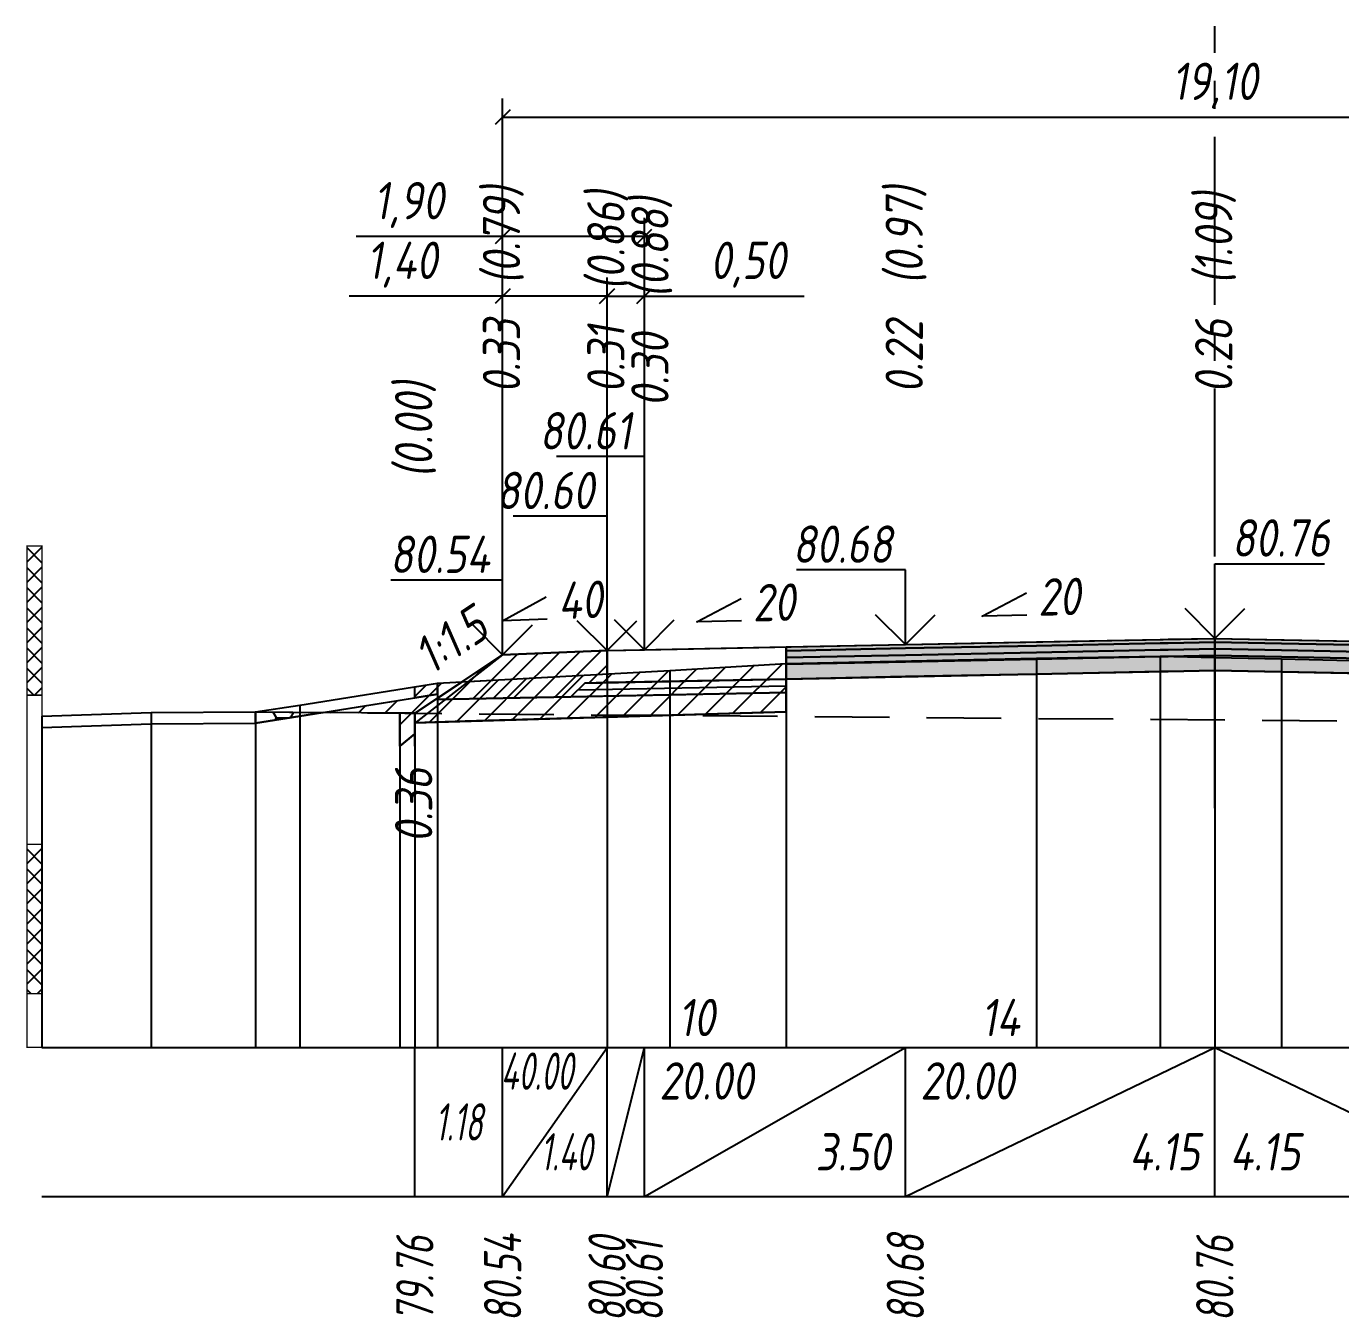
# Model space of a CAD drawing. Extents: x -717 to 1451, y -133302 to 233.
# Drawn here: x 78.9 to 167.1, y -29143.1 to -29056.6 of the extents above; entities that cross this region are included whole.
import ezdxf
from ezdxf.enums import TextEntityAlignment as Align

# ---------------------------------------------------------------- set-up
doc = ezdxf.new("R2010")
doc.units = 0
doc.linetypes.add('осевая2', pattern=[1.125, 0.75, -0.125, 0.125, -0.125])
doc.linetypes.add('штриховая', pattern=[0.75, 0.5, -0.25])
for name, color, linetype in [('Интерполированный поперечник', 2, 'Continuous'), ('Код_514', 1, 'Continuous'), ('Контур_0', 7, 'Continuous'), ('Контур_2521', 7, 'Continuous'), ('Контур_2564', 7, 'Continuous'), ('Контур_2660', 7, 'Continuous'), ('Контур_2665', 7, 'Continuous'), ('Контур_400', 7, 'Continuous'), ('Контур_508', 7, 'Continuous'), ('Контур_512', 7, 'Continuous'), ('Контур_513', 7, 'Continuous'), ('Контур_818', 7, 'Continuous'), ('Красный поперечник', 1, 'Continuous'), ('Линейка абсолютных высот', 7, 'Continuous'), ('Объём_2501', 7, 'Continuous'), ('Объём_2564', 7, 'Continuous'), ('Объём_2650', 7, 'Continuous'), ('Объём_2660', 7, 'Continuous'), ('Объём_2661', 7, 'Continuous'), ('Объём_2662', 7, 'Continuous'), ('Объём_2663', 7, 'Continuous'), ('Объём_2665', 7, 'Continuous'), ('Объём_2666', 7, 'Continuous'), ('Объём_2753', 7, 'Continuous'), ('Ось', 1, 'осевая2'), ('Откосы', 7, 'Continuous'), ('Отметки покрытия', 7, 'Continuous'), ('Рабочие отметки', 7, 'Continuous'), ('Рабочие отметки доп.', 7, 'Continuous'), ('Слои выравнивания', 7, 'Continuous'), ('Таблица', 7, 'Continuous'), ('Уклоны проезжей части', 7, 'Continuous'), ('Черный поперечник', 3, 'Continuous')]:
    doc.layers.add(name, color=color, linetype=linetype)
for name, color, linetype, true_color in [('Контур_2540', 2, 'Continuous', 0xffff00), ('Контур_2560', 2, 'Continuous', 0xffff00), ('Контур_2561', 7, 'Continuous', 0xff8040), ('Контур_2562', 3, 'Continuous', 0x00ff00), ('Контур_2563', 7, 'Continuous', 0xff8000), ('Контур_2570', 7, 'Continuous', 0x80ff00), ('Контур_2583', 3, 'Continuous', 0x00ff00), ('Контур_2725', 7, 'Continuous', 0x323232), ('Контур_2736', 4, 'Continuous', 0x00ffff), ('Контур_2737', 4, 'Continuous', 0x00ffff), ('Контур_2738', 4, 'Continuous', 0x00ffff), ('Контур_2739', 4, 'Continuous', 0x00ffff), ('Контур_2741', 4, 'Continuous', 0x00ffff), ('Контур_2742', 4, 'Continuous', 0x00ffff), ('Контур_2743', 4, 'Continuous', 0x00ffff), ('Контур_2744', 7, 'Continuous', 0xa4ffff), ('Контур_2745', 7, 'Continuous', 0xa4ffff), ('Контур_2747', 4, 'Continuous', 0x00ffff), ('Контур_2748', 4, 'Continuous', 0x00ffff), ('Контур_2749', 4, 'Continuous', 0x00ffff), ('Контур_2750', 4, 'Continuous', 0x00ffff), ('Контур_2751', 4, 'Continuous', 0x00ffff), ('Контур_2752', 4, 'Continuous', 0x00ffff), ('Контур_2760', 7, 'Continuous', 0x323232), ('Контур_2761', 7, 'Continuous', 0x323232), ('Контур_2762', 7, 'Continuous', 0x323232), ('Контур_2763', 7, 'Continuous', 0x323232), ('Контур_402', 7, 'Continuous', 0xff6464), ('Контур_703', 4, 'Continuous', 0x00ffff), ('Контур_705', 4, 'Continuous', 0x00ffff), ('Контур_707', 4, 'Continuous', 0x00ffff), ('Контур_720', 131, 'Continuous', 0xaaffff), ('Объём_2500', 7, 'Continuous', 0xc0c0c0), ('Объём_2520', 7, 'Continuous', 0x80ffff), ('Объём_2540', 2, 'Continuous', 0xffff00), ('Объём_2560', 2, 'Continuous', 0xffff00), ('Объём_2561', 7, 'Continuous', 0xff8040), ('Объём_2562', 3, 'Continuous', 0x00ff00), ('Объём_2563', 7, 'Continuous', 0xff8000), ('Объём_2570', 7, 'Continuous', 0x80ff00), ('Объём_2583', 3, 'Continuous', 0x00ff00), ('Объём_2591', 3, 'Continuous', 0x00ff00), ('Объём_2595', 3, 'Continuous', 0x00ff00), ('Объём_2600', 7, 'Continuous', 0x808000), ('Объём_2746', 2, 'Continuous', 0xffff00)]:
    doc.layers.add(name, color=color, linetype=linetype, true_color=true_color)
doc.styles.get("Standard").update_dxf_attribs({"font": 'txt', "height": 2.5})
doc.styles.add('М', font='romand.shx', dxfattribs={"width": 0.8, "oblique": 10, "height": 2.5})
doc.dimstyles.new('ISO-25', dxfattribs={"dimtxt": 2.5, "dimasz": 2.5, "dimexe": 1.25, "dimexo": 0.625, "dimtad": 1, "dimtxsty": 'Standard', "dimcen": 2.5, "dimadec": 0, "dimazin": 0, "dimtfac": 1, "dimtmove": 0, "dimatfit": 3, "dimfxl": 1, "dimarcsym": 0})
pattern_1 = [(45.0000013, (0, 0), (-0.67351924, 0.67351921), []), (135.0000003, (0, 0), (-0.673519222, -0.67351923), [])]

# ---------------------------------------------------------------- blocks, each defined once
blk = doc.blocks.new('_Oblique')
at = {"color": 0, "linetype": 'ByBlock', "lineweight": -2}
blk.add_line((-0.5, -0.5), (0.5, 0.5), dxfattribs=at)
blk = doc.blocks.new('*D658')
at = {"color": 0, "lineweight": -2, "transparency": 16777216}
for p, q in [((110.889, -29098.119), (110.889, -29073.399)), ((117.889, -29097.839), (117.889, -29073.399)), ((110.889, -29074.649), (100.605, -29074.649)), ((117.889, -29074.649), (110.889, -29074.649))]:
    blk.add_line(p, q, dxfattribs=at)
at = {"layer": 'Defpoints', "color": 0, "transparency": 16777216}
for p in [(117.889, -29074.649), (110.889, -29098.744), (117.889, -29098.464)]:
    blk.add_point(p, dxfattribs=at)
at = {"color": 0, "lineweight": -2, "transparency": 16777216, "rotation": 180}
blk.add_blockref('_Oblique', (110.889, -29074.649), dxfattribs=at)
at = {"color": 0, "lineweight": -2, "transparency": 16777216}
blk.add_blockref('_Oblique', (117.889, -29074.649), dxfattribs=at)
at = {"color": 0, "transparency": 16777216, "insert": (104.145, -29072.536), "char_height": 2.5, "width": 8.75, "attachment_point": 5, "style": 'М'}
blk.add_mtext('1,40', dxfattribs=at)
blk = doc.blocks.new('*D660')
at = {"color": 0, "lineweight": -2, "transparency": 16777216}
for p, q in [((117.889, -29097.839), (117.889, -29073.399)), ((120.389, -29097.789), (120.389, -29073.399)), ((117.889, -29074.649), (120.389, -29074.649)), ((120.389, -29074.649), (131.107, -29074.649))]:
    blk.add_line(p, q, dxfattribs=at)
at = {"layer": 'Defpoints', "color": 0, "transparency": 16777216}
for p in [(120.389, -29074.649), (117.889, -29098.464), (120.389, -29098.414)]:
    blk.add_point(p, dxfattribs=at)
at = {"color": 0, "lineweight": -2, "transparency": 16777216, "rotation": 180}
blk.add_blockref('_Oblique', (117.889, -29074.649), dxfattribs=at)
at = {"color": 0, "lineweight": -2, "transparency": 16777216}
blk.add_blockref('_Oblique', (120.389, -29074.649), dxfattribs=at)
at = {"color": 0, "transparency": 16777216, "insert": (127.346, -29072.536), "char_height": 2.5, "width": 9.16667, "attachment_point": 5, "style": 'М'}
blk.add_mtext('0,50', dxfattribs=at)
blk = doc.blocks.new('*D663')
at = {"color": 0, "lineweight": -2, "transparency": 16777216}
for p, q in [((110.889, -29098.119), (110.889, -29069.399)), ((120.389, -29097.789), (120.389, -29069.399)), ((110.889, -29070.649), (101.058, -29070.649)), ((120.389, -29070.649), (110.889, -29070.649))]:
    blk.add_line(p, q, dxfattribs=at)
at = {"layer": 'Defpoints', "color": 0, "transparency": 16777216}
for p in [(120.389, -29070.649), (110.889, -29098.744), (120.389, -29098.414)]:
    blk.add_point(p, dxfattribs=at)
at = {"color": 0, "lineweight": -2, "transparency": 16777216, "rotation": 180}
blk.add_blockref('_Oblique', (110.889, -29070.649), dxfattribs=at)
at = {"color": 0, "lineweight": -2, "transparency": 16777216}
blk.add_blockref('_Oblique', (120.389, -29070.649), dxfattribs=at)
at = {"color": 0, "transparency": 16777216, "insert": (104.599, -29068.536), "char_height": 2.5, "width": 8.75, "attachment_point": 5, "style": 'М'}
blk.add_mtext('1,90', dxfattribs=at)
blk = doc.blocks.new('*D664')
at = {"color": 0, "lineweight": -2, "transparency": 16777216}
for p, q in [((110.889, -29098.119), (110.889, -29061.399)), ((206.389, -29098.119), (206.389, -29061.399)), ((110.889, -29062.649), (206.389, -29062.649))]:
    blk.add_line(p, q, dxfattribs=at)
at = {"layer": 'Defpoints', "color": 0, "transparency": 16777216}
for p in [(206.389, -29062.649), (110.889, -29098.744), (206.389, -29098.744)]:
    blk.add_point(p, dxfattribs=at)
at = {"color": 0, "lineweight": -2, "transparency": 16777216, "rotation": 180}
blk.add_blockref('_Oblique', (110.889, -29062.649), dxfattribs=at)
at = {"color": 0, "lineweight": -2, "transparency": 16777216}
blk.add_blockref('_Oblique', (206.389, -29062.649), dxfattribs=at)
at = {"color": 0, "transparency": 16777216, "insert": (158.639, -29060.536), "char_height": 2.5, "width": 10.41667, "attachment_point": 5, "style": 'М'}
blk.add_mtext('19,10', dxfattribs=at)

msp = doc.modelspace()

# ---------------------------------------------------------------- hatches: boundary and pattern name
at = {"layer": 'Линейка абсолютных высот'}
h = msp.add_hatch(dxfattribs=at)
h.set_pattern_fill('ANSI37', scale=0.3, style=0)
h.set_pattern_definition(pattern_1)
h.paths.add_polyline_path([(80, -29101.396), (80, -29091.396), (79, -29091.396), (79, -29101.396)])
h = msp.add_hatch(dxfattribs=at)
h.set_pattern_fill('ANSI37', scale=0.3, style=0)
h.set_pattern_definition(pattern_1)
h.paths.add_polyline_path([(80, -29121.396), (80, -29111.396), (79, -29111.396), (79, -29121.396)])
at = {"layer": 'Объём_2563'}
h = msp.add_hatch(dxfattribs=at)
h.set_pattern_fill('ANSI31', color=256, scale=0.3)
h.paths.add_polyline_path([(110.889, -29098.681), (117.889, -29098.401), (117.889, -29100.551), (116.389, -29100.581), (115.471, -29101.499), (106.389, -29101.681)])
at = {"layer": 'Объём_2570'}
h = msp.add_hatch(dxfattribs=at)
h.set_pattern_fill('ANSI31', color=256, scale=0.2)
h.paths.add_polyline_path([(105, -29101.577), (105, -29100.827), (106.531, -29100.583), (106.531, -29101.333)])
at = {"layer": 'Объём_2600'}
h = msp.add_hatch(dxfattribs=at)
h.set_pattern_fill('ANSI31', color=6, scale=0.4)
h.paths.add_polyline_path([(108.366, -29103.144), (105, -29103.245), (105, -29103.976), (104, -29104.81), (104, -29102.599), (98.849, -29102.557), (106.531, -29101.333), (106.531, -29100.583), (122.107, -29099.747), (129.893, -29099.259), (129.893, -29102.499)])
h = msp.add_hatch(dxfattribs=at)
h.set_pattern_fill('HONEY', color=5, scale=0.3)
h.paths.add_polyline_path([(97.284, -29102.807), (94.319, -29103.27), (94.319, -29102.52), (98.849, -29102.557)])
at = {"layer": 'Слои выравнивания'}
for color, points in [(2, [(129.893, -29098.161), (137.889, -29098.001), (146.685, -29097.825), (154.975, -29097.659), (155.51, -29097.649), (158.639, -29097.586), (158.639, -29097.836), (155.51, -29097.899), (154.975, -29097.909), (146.685, -29098.075), (137.889, -29098.251), (129.893, -29098.411)]), (3, [(129.893, -29098.411), (137.889, -29098.251), (146.685, -29098.075), (154.975, -29097.909), (155.51, -29097.899), (158.639, -29097.836), (158.639, -29098.286), (155.51, -29098.349), (154.975, -29098.359), (146.685, -29098.525), (137.889, -29098.701), (129.893, -29098.861)]), (2, [(158.639, -29097.586), (163.102, -29097.675), (179.389, -29098.001), (179.754, -29098.008), (179.754, -29098.258), (179.389, -29098.251), (163.102, -29097.925), (158.639, -29097.836)]), (3, [(158.639, -29097.836), (163.102, -29097.925), (179.389, -29098.251), (179.754, -29098.258), (179.754, -29098.708), (179.389, -29098.701), (163.102, -29098.375), (158.639, -29098.286)]), (4, [(129.893, -29098.861), (137.889, -29098.701), (146.685, -29098.525), (154.975, -29098.359), (155.51, -29098.349), (158.639, -29098.286), (158.639, -29098.736), (155.51, -29098.799), (154.975, -29098.809), (146.685, -29098.975), (137.889, -29099.151), (129.893, -29099.311)]), (5, [(129.893, -29099.311), (137.889, -29099.151), (146.685, -29098.975), (154.975, -29098.809), (155.51, -29098.799), (158.639, -29098.736), (158.639, -29099.736), (155.51, -29099.799), (154.975, -29099.809), (146.685, -29099.975), (137.889, -29100.151), (129.893, -29100.311)]), (4, [(158.639, -29098.286), (163.102, -29098.375), (179.389, -29098.701), (179.754, -29098.708), (179.754, -29099.158), (179.389, -29099.151), (163.102, -29098.825), (158.639, -29098.736)]), (5, [(158.639, -29098.736), (163.102, -29098.825), (179.389, -29099.151), (179.754, -29099.158), (179.754, -29100.158), (179.389, -29100.151), (163.102, -29099.825), (158.639, -29099.736)])]:
    msp.add_hatch(color=color, dxfattribs=at).paths.add_polyline_path(points)

# ---------------------------------------------------------------- linework, layer by layer
at = {"layer": 'Интерполированный поперечник', "linetype": 'штриховая', "ltscale": 10, "flags": 128}
msp.add_lwpolyline([(94.319, -29102.52), (214.013, -29103.495)], dxfattribs=at)
at = {"layer": 'Код_514'}
for p, q in [((105, -29135), (105, -29125)), ((110.889, -29135), (110.889, -29125)), ((110.889, -29135), (117.889, -29125)), ((117.889, -29135), (117.889, -29125)), ((117.889, -29135), (120.389, -29125)), ((120.389, -29135), (120.389, -29125)), ((120.389, -29135), (137.889, -29125)), ((137.889, -29135), (137.889, -29125)), ((137.889, -29135), (158.639, -29125)), ((158.639, -29135), (158.639, -29125)), ((158.639, -29125), (179.389, -29135))]:
    msp.add_line(p, q, dxfattribs=at)
at = {"layer": 'Контур_0', "flags": 128}
for points in [[(110.889, -29098.681), (105, -29102.607), (105, -29102.607), (105, -29102.607), (105, -29102.607), (105, -29102.607), (105, -29102.607), (105, -29102.607), (105, -29102.607), (105, -29102.607), (105, -29102.607), (105, -29102.607), (105, -29102.607), (105, -29102.607), (105, -29102.607), (105, -29104.81)], [(110.889, -29098.681), (105, -29102.607), (105, -29102.607), (105, -29102.607), (105, -29102.607), (105, -29102.607), (105, -29102.607), (105, -29102.607), (105, -29102.607), (105, -29102.607), (105, -29102.607), (105, -29102.607), (105, -29102.607), (105, -29102.607), (105, -29102.607), (105, -29104.81), (105, -29104.81), (105, -29102.607), (105, -29102.607), (105, -29102.607), (105, -29102.607), (105, -29102.607), (105, -29102.607), (105, -29102.607), (105, -29102.607), (105, -29102.607), (105, -29102.607), (105, -29102.607), (105, -29102.607), (105, -29102.607)], [(120.389, -29100.501), (117.889, -29100.551), (117.889, -29098.401), (129.893, -29098.161), (129.893, -29100.311), (120.389, -29100.501), (120.389, -29100.501)], [(106.389, -29101.681), (115.471, -29101.499), (116.389, -29100.581), (117.889, -29100.551)], [(116.389, -29100.581), (129.893, -29100.311), (129.893, -29101.211), (115.471, -29101.499), (116.389, -29100.581), (116.389, -29100.581)]]:
    msp.add_lwpolyline(points, dxfattribs=at)
at = {"layer": 'Контур_2521', "color": 250, "flags": 128}
msp.add_lwpolyline([(115.93, -29101.04), (129.893, -29100.761)], dxfattribs=at)
at = {"layer": 'Контур_2540', "flags": 128}
msp.add_lwpolyline([(106.389, -29101.681), (129.893, -29101.211), (129.893, -29102.499), (105, -29103.245), (105, -29102.607), (106.389, -29101.681), (106.389, -29101.681)], dxfattribs=at)
at = {"layer": 'Контур_2560', "flags": 128}
msp.add_lwpolyline([(110.889, -29098.681), (110.889, -29098.681), (110.889, -29098.681), (117.889, -29098.401)], dxfattribs=at)
at = {"layer": 'Контур_2561', "flags": 128}
msp.add_lwpolyline([(117.889, -29098.401), (117.889, -29098.401), (110.889, -29098.681), (110.889, -29098.681), (117.889, -29098.401)], dxfattribs=at)
at = {"layer": 'Контур_2562', "flags": 128}
msp.add_lwpolyline([(110.889, -29098.681), (110.889, -29098.681), (110.889, -29098.681), (110.889, -29098.681), (110.889, -29098.681)], dxfattribs=at)
at = {"layer": 'Контур_2563', "flags": 128}
msp.add_lwpolyline([(110.889, -29098.681), (117.889, -29098.401), (117.889, -29100.551), (116.389, -29100.581), (115.471, -29101.499), (106.389, -29101.681), (110.889, -29098.681), (110.889, -29098.681)], dxfattribs=at)
at = {"layer": 'Контур_2564', "flags": 128}
msp.add_lwpolyline([(110.889, -29098.681), (117.889, -29098.401)], dxfattribs=at)
at = {"layer": 'Контур_2570', "flags": 128}
msp.add_lwpolyline([(80, -29103.56), (87.32, -29103.309), (94.319, -29103.27), (94.319, -29103.27), (97.284, -29102.807), (106.531, -29101.333), (106.531, -29100.583), (122.107, -29099.747), (129.893, -29099.259), (146.685, -29098.921), (154.975, -29098.787), (158.639, -29098.866), (163.102, -29098.963), (179.754, -29099.354)], dxfattribs=at)
at = {"layer": 'Контур_2583', "flags": 128}
msp.add_lwpolyline([(104, -29104.81), (105, -29103.976), (105, -29102.607), (104, -29102.607), (104, -29104.81)], dxfattribs=at)
at = {"layer": 'Контур_2660', "flags": 128}
msp.add_lwpolyline([(105, -29103.245), (129.893, -29102.499)], dxfattribs=at)
at = {"layer": 'Контур_2665', "flags": 128}
msp.add_lwpolyline([(110.889, -29098.681), (110.889, -29098.681)], dxfattribs=at)
at = {"layer": 'Контур_2725', "flags": 128}
msp.add_lwpolyline([(129.893, -29100.311), (137.889, -29100.151), (146.685, -29099.975), (154.975, -29099.809), (155.51, -29099.799), (158.639, -29099.736), (163.102, -29099.825), (179.389, -29100.151), (179.754, -29100.158)], dxfattribs=at)
at = {"layer": 'Контур_2736', "flags": 128}
msp.add_lwpolyline([(110.889, -29098.681), (105, -29102.607)], dxfattribs=at)
at = {"layer": 'Контур_2737', "flags": 128}
msp.add_lwpolyline([(105, -29102.607), (105, -29102.607)], dxfattribs=at)
at = {"layer": 'Контур_2738', "flags": 128}
msp.add_lwpolyline([(105, -29102.607), (105, -29102.607)], dxfattribs=at)
at = {"layer": 'Контур_2739', "flags": 128}
msp.add_lwpolyline([(105, -29102.607), (105, -29102.607)], dxfattribs=at)
at = {"layer": 'Контур_2741', "flags": 128}
msp.add_lwpolyline([(105, -29102.607), (105, -29102.607)], dxfattribs=at)
at = {"layer": 'Контур_2742', "flags": 128}
msp.add_lwpolyline([(105, -29102.607), (105, -29102.607)], dxfattribs=at)
at = {"layer": 'Контур_2743', "flags": 128}
msp.add_lwpolyline([(105, -29102.607), (105, -29102.607)], dxfattribs=at)
at = {"layer": 'Контур_2744', "flags": 128}
msp.add_lwpolyline([(105, -29102.607), (105, -29102.607)], dxfattribs=at)
msp.add_lwpolyline([(105, -29102.607), (105, -29102.607)], dxfattribs=at)
msp.add_lwpolyline([(105, -29102.607), (105, -29102.607)], dxfattribs=at)
msp.add_lwpolyline([(105, -29102.607), (105, -29102.607)], dxfattribs=at)
msp.add_lwpolyline([(105, -29102.607), (105, -29102.607)], dxfattribs=at)
msp.add_lwpolyline([(105, -29102.607), (105, -29102.607)], dxfattribs=at)
at = {"layer": 'Контур_2745', "flags": 128}
msp.add_lwpolyline([(105, -29102.607), (105, -29102.607)], dxfattribs=at)
msp.add_lwpolyline([(105, -29102.607), (105, -29102.607)], dxfattribs=at)
msp.add_lwpolyline([(105, -29102.607), (105, -29102.607)], dxfattribs=at)
msp.add_lwpolyline([(105, -29102.607), (105, -29102.607)], dxfattribs=at)
msp.add_lwpolyline([(105, -29102.607), (105, -29102.607)], dxfattribs=at)
msp.add_lwpolyline([(105, -29102.607), (105, -29102.607)], dxfattribs=at)
at = {"layer": 'Контур_2747', "flags": 128}
msp.add_lwpolyline([(105, -29102.607), (105, -29102.607)], dxfattribs=at)
at = {"layer": 'Контур_2748', "flags": 128}
msp.add_lwpolyline([(105, -29102.607), (105, -29102.607)], dxfattribs=at)
at = {"layer": 'Контур_2749', "flags": 128}
msp.add_lwpolyline([(105, -29102.607), (105, -29102.607)], dxfattribs=at)
at = {"layer": 'Контур_2750', "flags": 128}
msp.add_lwpolyline([(105, -29102.607), (105, -29102.607)], dxfattribs=at)
at = {"layer": 'Контур_2751', "flags": 128}
msp.add_lwpolyline([(105, -29102.607), (105, -29102.607)], dxfattribs=at)
at = {"layer": 'Контур_2752', "flags": 128}
msp.add_lwpolyline([(105, -29102.607), (105, -29102.607)], dxfattribs=at)
at = {"layer": 'Контур_2760', "flags": 128}
msp.add_lwpolyline([(129.893, -29098.161), (137.889, -29098.001), (146.685, -29097.825), (154.975, -29097.659), (155.51, -29097.649), (158.639, -29097.586), (163.102, -29097.675), (179.389, -29098.001), (179.754, -29098.008)], dxfattribs=at)
at = {"layer": 'Контур_2761', "flags": 128}
msp.add_lwpolyline([(129.893, -29098.411), (137.889, -29098.251), (146.685, -29098.075), (154.975, -29097.909), (155.51, -29097.899), (158.639, -29097.836), (163.102, -29097.925), (179.389, -29098.251), (179.754, -29098.258)], dxfattribs=at)
at = {"layer": 'Контур_2762', "flags": 128}
msp.add_lwpolyline([(129.893, -29098.861), (137.889, -29098.701), (146.685, -29098.525), (154.975, -29098.359), (155.51, -29098.349), (158.639, -29098.286), (163.102, -29098.375), (179.389, -29098.701), (179.754, -29098.708)], dxfattribs=at)
at = {"layer": 'Контур_2763', "flags": 128}
msp.add_lwpolyline([(129.893, -29099.311), (137.889, -29099.151), (146.685, -29098.975), (154.975, -29098.809), (155.51, -29098.799), (158.639, -29098.736), (163.102, -29098.825), (179.389, -29099.151), (179.754, -29099.158)], dxfattribs=at)
at = {"layer": 'Контур_400', "flags": 128}
for points in [[(117.889, -29098.401), (120.389, -29098.351), (120.389, -29098.351), (120.389, -29098.351), (120.389, -29098.351), (120.389, -29098.351), (120.389, -29098.351), (137.889, -29098.001), (158.639, -29097.586)], [(158.639, -29097.586), (179.389, -29098.001), (196.889, -29098.351), (196.889, -29098.351), (196.889, -29098.351), (196.889, -29098.351), (196.889, -29098.351), (196.889, -29098.351), (199.389, -29098.401)]]:
    msp.add_lwpolyline(points, dxfattribs=at)
at = {"layer": 'Контур_402', "flags": 128}
msp.add_lwpolyline([(105, -29103.245), (129.893, -29102.499), (129.893, -29100.311), (158.639, -29099.736), (179.754, -29100.158), (179.754, -29102.27), (213.281, -29103.275)], dxfattribs=at)
at = {"layer": 'Контур_508', "flags": 128}
msp.add_lwpolyline([(104, -29104.81), (105, -29103.976), (105, -29103.245), (129.893, -29102.499), (129.893, -29100.311), (158.639, -29099.736), (179.754, -29100.158), (179.754, -29102.27), (213.281, -29103.275), (213.604, -29103.491), (213.604, -29104.693), (215.565, -29106), (215.868, -29106), (217.868, -29106), (218.17, -29106), (221.618, -29103.702), (221.618, -29102.5), (222.192, -29102.117)], dxfattribs=at)
at = {"layer": 'Контур_512', "flags": 128}
msp.add_lwpolyline([(104, -29104.81), (105, -29103.976), (105, -29103.245), (129.893, -29102.499)], dxfattribs=at)
at = {"layer": 'Контур_513', "flags": 128}
msp.add_lwpolyline([(104, -29104.81), (105, -29103.976), (105, -29103.245), (129.893, -29102.499), (129.893, -29100.311), (158.639, -29099.736), (179.754, -29100.158), (179.754, -29102.27), (213.281, -29103.275), (213.604, -29103.491), (213.604, -29104.693), (215.565, -29106), (215.868, -29106), (217.868, -29106), (218.17, -29106), (221.618, -29103.702), (221.618, -29102.5), (222.192, -29102.117)], dxfattribs=at)
at = {"layer": 'Контур_703', "flags": 128}
for points in [[(110.889, -29098.681), (105, -29102.607)], [(105, -29102.607), (105, -29104.81)]]:
    msp.add_lwpolyline(points, dxfattribs=at)
at = {"layer": 'Контур_705', "flags": 128}
msp.add_lwpolyline([(105, -29102.607), (105, -29102.607)], dxfattribs=at)
at = {"layer": 'Контур_707', "flags": 128}
msp.add_lwpolyline([(105, -29104.81), (105, -29102.607)], dxfattribs=at)
at = {"layer": 'Контур_720', "flags": 128}
msp.add_lwpolyline([(105, -29104.81), (105, -29104.81)], dxfattribs=at)
at = {"layer": 'Контур_818', "flags": 128}
msp.add_lwpolyline([(105, -29101.577), (106.531, -29101.333), (106.531, -29100.583), (122.107, -29099.747), (129.893, -29099.259), (146.685, -29098.921), (154.975, -29098.787), (158.639, -29098.866), (163.102, -29098.963), (179.754, -29099.354), (186.999, -29099.845), (200.637, -29100.515), (200.637, -29101.265), (212.055, -29103.85), (212.943, -29103.945), (214.013, -29104.245), (214.013, -29104.245), (222.192, -29102.867)], dxfattribs=at)
at = {"layer": 'Красный поперечник'}
for p, q in [((120.389, -29098.351), (137.889, -29098.001)), ((137.889, -29098.001), (158.639, -29097.586)), ((158.639, -29097.586), (179.389, -29098.001)), ((105, -29102.607), (110.889, -29098.681)), ((110.889, -29098.681), (117.889, -29098.401)), ((117.889, -29098.401), (120.389, -29098.351)), ((105, -29103.245), (105, -29125)), ((129.893, -29102.499), (129.893, -29125)), ((105, -29103.976), (105, -29125)), ((104, -29104.81), (104, -29125))]:
    msp.add_line(p, q, dxfattribs=at)
at = {"layer": 'Линейка абсолютных высот', "color": 7, "const_width": 0.1, "flags": 128}
for points in [[(80, -29101.396), (80, -29091.396), (79, -29091.396), (79, -29101.396), (80, -29101.396)], [(80, -29111.396), (80, -29101.396), (79, -29101.396), (79, -29111.396), (80, -29111.396)], [(80, -29121.396), (80, -29111.396), (79, -29111.396), (79, -29121.396), (80, -29121.396)], [(80, -29125), (80, -29121.396), (79, -29121.396), (79, -29125), (80, -29125)]]:
    msp.add_lwpolyline(points, dxfattribs=at)
at = {"layer": 'Объём_2500', "flags": 128}
msp.add_lwpolyline([(120.389, -29100.501), (117.889, -29100.551), (117.889, -29098.401), (129.893, -29098.161), (129.893, -29100.311), (120.389, -29100.501), (120.389, -29100.501)], dxfattribs=at)
at = {"layer": 'Объём_2501', "flags": 128}
for points in [[(117.889, -29098.401), (120.389, -29098.351), (120.389, -29098.351), (120.389, -29098.351), (120.389, -29098.351), (120.389, -29098.351), (120.389, -29098.351), (137.889, -29098.001), (158.639, -29097.586)], [(158.639, -29097.586), (179.389, -29098.001), (196.889, -29098.351), (196.889, -29098.351), (196.889, -29098.351), (196.889, -29098.351), (196.889, -29098.351), (196.889, -29098.351), (199.389, -29098.401)]]:
    msp.add_lwpolyline(points, dxfattribs=at)
at = {"layer": 'Объём_2520', "color": 250, "flags": 128}
msp.add_lwpolyline([(116.389, -29100.581), (129.893, -29100.311), (129.893, -29101.211), (115.471, -29101.499), (116.389, -29100.581), (116.389, -29100.581)], dxfattribs=at)
at = {"layer": 'Объём_2540', "flags": 128}
msp.add_lwpolyline([(106.389, -29101.681), (129.893, -29101.211), (129.893, -29102.499), (105, -29103.245), (105, -29102.607), (106.389, -29101.681), (106.389, -29101.681)], dxfattribs=at)
at = {"layer": 'Объём_2560', "flags": 128}
msp.add_lwpolyline([(110.889, -29098.681), (110.889, -29098.681), (110.889, -29098.681), (117.889, -29098.401)], dxfattribs=at)
at = {"layer": 'Объём_2561', "flags": 128}
msp.add_lwpolyline([(117.889, -29098.401), (117.889, -29098.401), (110.889, -29098.681), (110.889, -29098.681), (117.889, -29098.401)], dxfattribs=at)
at = {"layer": 'Объём_2562', "flags": 128}
msp.add_lwpolyline([(110.889, -29098.681), (110.889, -29098.681), (110.889, -29098.681), (110.889, -29098.681), (110.889, -29098.681)], dxfattribs=at)
at = {"layer": 'Объём_2563', "color": 250, "flags": 128}
msp.add_lwpolyline([(110.889, -29098.681), (117.889, -29098.401), (117.889, -29100.551), (116.389, -29100.581), (115.471, -29101.499), (106.389, -29101.681), (110.889, -29098.681), (110.889, -29098.681)], dxfattribs=at)
at = {"layer": 'Объём_2564', "flags": 128}
msp.add_lwpolyline([(110.889, -29098.681), (117.889, -29098.401)], dxfattribs=at)
at = {"layer": 'Объём_2570', "flags": 128}
msp.add_lwpolyline([(105, -29101.577), (105, -29100.827), (106.531, -29100.583), (106.531, -29101.333), (105, -29101.577), (105, -29101.577)], dxfattribs=at)
at = {"layer": 'Объём_2583', "flags": 128}
msp.add_lwpolyline([(104, -29104.81), (105, -29103.976), (105, -29102.607), (104, -29102.607), (104, -29104.81)], dxfattribs=at)
at = {"layer": 'Объём_2591', "flags": 128}
msp.add_lwpolyline([(105, -29102.607), (105, -29104.81), (105, -29102.607)], dxfattribs=at)
at = {"layer": 'Объём_2595', "flags": 128}
msp.add_lwpolyline([(105, -29102.607), (105, -29104.81), (105, -29102.607)], dxfattribs=at)
at = {"layer": 'Объём_2600', "color": 5, "flags": 128}
msp.add_lwpolyline([(97.284, -29102.807), (94.319, -29103.27), (94.319, -29102.52), (98.849, -29102.557), (97.284, -29102.807), (97.284, -29102.807)], dxfattribs=at)
at = {"layer": 'Объём_2650', "color": 6, "flags": 128}
msp.add_lwpolyline([(108.366, -29103.144), (105, -29103.245), (105, -29103.976), (104, -29104.81), (104, -29102.599), (98.849, -29102.557), (106.531, -29101.333), (106.531, -29100.583), (122.107, -29099.747), (129.893, -29099.259), (129.893, -29102.499), (108.366, -29103.144), (108.366, -29103.144)], dxfattribs=at)
at = {"layer": 'Объём_2660', "flags": 128}
msp.add_lwpolyline([(105, -29103.245), (129.893, -29102.499)], dxfattribs=at)
at = {"layer": 'Объём_2661', "flags": 128}
msp.add_lwpolyline([(110.889, -29098.681), (105, -29102.607), (105, -29103.275)], dxfattribs=at)
at = {"layer": 'Объём_2662', "flags": 128}
msp.add_lwpolyline([(105, -29103.275), (105, -29102.607)], dxfattribs=at)
at = {"layer": 'Объём_2663', "flags": 128}
msp.add_lwpolyline([(105, -29103.275), (105, -29104.81), (105, -29103.275)], dxfattribs=at)
at = {"layer": 'Объём_2665', "flags": 128}
msp.add_lwpolyline([(110.889, -29098.681), (110.889, -29098.681)], dxfattribs=at)
at = {"layer": 'Объём_2666', "flags": 128}
msp.add_lwpolyline([(110.889, -29098.681), (105, -29103.275)], dxfattribs=at)
at = {"layer": 'Объём_2746', "flags": 128}
msp.add_lwpolyline([(129.893, -29102.499), (105, -29103.245), (105, -29102.607), (108.168, -29100.495), (122.107, -29099.747), (129.893, -29099.259), (129.893, -29102.499), (129.893, -29102.499)], dxfattribs=at)
at = {"layer": 'Объём_2753', "flags": 128}
msp.add_lwpolyline([(129.893, -29098.161), (129.893, -29098.161)], dxfattribs=at)
at = {"layer": 'Ось', "ltscale": 15}
msp.add_line((158.639, -29108.971), (158.639, -29056.557), dxfattribs=at)
at = {"layer": 'Откосы', "color": 1, "flags": 128}
for points in [[(146.038, -29096.027), (143.039, -29096.087), (146.008, -29094.527)], [(113.87, -29096.293), (110.872, -29096.413), (113.81, -29094.794)], [(126.913, -29096.409), (123.914, -29096.469), (126.883, -29094.91)]]:
    msp.add_lwpolyline(points, dxfattribs=at)
at = {"layer": 'Отметки покрытия', "color": 1}
for p, q in [((120.389, -29085.401), (114.489, -29085.401)), ((120.389, -29098.351), (120.389, -29085.401)), ((117.889, -29089.401), (111.589, -29089.401)), ((117.889, -29098.401), (117.889, -29089.401)), ((158.639, -29097.586), (158.639, -29092.586)), ((158.639, -29092.586), (165.989, -29092.586)), ((137.889, -29093.001), (130.589, -29093.001)), ((137.889, -29098.001), (137.889, -29093.001)), ((110.889, -29093.681), (103.389, -29093.681)), ((110.889, -29098.681), (110.889, -29093.681)), ((137.889, -29098.001), (135.889, -29096.001)), ((137.889, -29098.001), (139.889, -29096.001)), ((158.639, -29097.586), (156.639, -29095.586)), ((158.639, -29097.586), (160.639, -29095.586)), ((110.889, -29098.681), (108.889, -29096.681)), ((110.889, -29098.681), (112.889, -29096.681)), ((117.889, -29098.401), (115.889, -29096.401)), ((117.889, -29098.401), (119.889, -29096.401)), ((120.389, -29098.351), (118.389, -29096.351)), ((120.389, -29098.351), (122.389, -29096.351))]:
    msp.add_line(p, q, dxfattribs=at)
at = {"layer": 'Слои выравнивания'}
for p, q in [((158.639, -29097.586), (158.639, -29125)), ((117.889, -29098.401), (117.889, -29125)), ((129.893, -29098.161), (129.893, -29125))]:
    msp.add_line(p, q, dxfattribs=at)
at = {"layer": 'Слои выравнивания', "color": 2, "flags": 128}
for points in [[(129.893, -29098.161), (137.889, -29098.001), (146.685, -29097.825), (154.975, -29097.659), (155.51, -29097.649), (158.639, -29097.586), (158.639, -29097.836), (155.51, -29097.899), (154.975, -29097.909), (146.685, -29098.075), (137.889, -29098.251), (129.893, -29098.411)], [(158.639, -29097.586), (163.102, -29097.675), (179.389, -29098.001), (179.754, -29098.008), (179.754, -29098.258), (179.389, -29098.251), (163.102, -29097.925), (158.639, -29097.836)]]:
    msp.add_lwpolyline(points, close=True, dxfattribs=at)
at = {"layer": 'Слои выравнивания', "color": 3, "flags": 128}
for points in [[(129.893, -29098.411), (137.889, -29098.251), (146.685, -29098.075), (154.975, -29097.909), (155.51, -29097.899), (158.639, -29097.836), (158.639, -29098.286), (155.51, -29098.349), (154.975, -29098.359), (146.685, -29098.525), (137.889, -29098.701), (129.893, -29098.861)], [(158.639, -29097.836), (163.102, -29097.925), (179.389, -29098.251), (179.754, -29098.258), (179.754, -29098.708), (179.389, -29098.701), (163.102, -29098.375), (158.639, -29098.286)]]:
    msp.add_lwpolyline(points, close=True, dxfattribs=at)
at = {"layer": 'Слои выравнивания', "color": 4, "flags": 128}
for points in [[(129.893, -29098.861), (137.889, -29098.701), (146.685, -29098.525), (154.975, -29098.359), (155.51, -29098.349), (158.639, -29098.286), (158.639, -29098.736), (155.51, -29098.799), (154.975, -29098.809), (146.685, -29098.975), (137.889, -29099.151), (129.893, -29099.311)], [(158.639, -29098.286), (163.102, -29098.375), (179.389, -29098.701), (179.754, -29098.708), (179.754, -29099.158), (179.389, -29099.151), (163.102, -29098.825), (158.639, -29098.736)]]:
    msp.add_lwpolyline(points, close=True, dxfattribs=at)
at = {"layer": 'Слои выравнивания', "color": 5, "flags": 128}
for points in [[(129.893, -29099.311), (137.889, -29099.151), (146.685, -29098.975), (154.975, -29098.809), (155.51, -29098.799), (158.639, -29098.736), (158.639, -29099.736), (155.51, -29099.799), (154.975, -29099.809), (146.685, -29099.975), (137.889, -29100.151), (129.893, -29100.311)], [(158.639, -29098.736), (163.102, -29098.825), (179.389, -29099.151), (179.754, -29099.158), (179.754, -29100.158), (179.389, -29100.151), (163.102, -29099.825), (158.639, -29099.736)]]:
    msp.add_lwpolyline(points, close=True, dxfattribs=at)
at = {"layer": 'Таблица'}
for p, q in [((80, -29125), (247.192, -29125)), ((80, -29135), (247.192, -29135))]:
    msp.add_line(p, q, dxfattribs=at)
at = {"layer": 'Черный поперечник', "color": 7}
for p, q in [((146.685, -29098.921), (146.685, -29125)), ((154.975, -29098.787), (154.975, -29125)), ((158.639, -29098.866), (158.639, -29125)), ((122.107, -29099.747), (122.107, -29125)), ((129.893, -29099.259), (129.893, -29125)), ((163.102, -29098.963), (163.102, -29125)), ((106.531, -29100.583), (106.531, -29125)), ((97.284, -29102.057), (97.284, -29125)), ((80, -29102.81), (80, -29125)), ((87.32, -29102.559), (87.32, -29125)), ((94.319, -29102.52), (94.319, -29125))]:
    msp.add_line(p, q, dxfattribs=at)
at = {"layer": 'Черный поперечник', "flags": 128}
msp.add_lwpolyline([(80, -29102.81), (87.32, -29102.559), (94.319, -29102.52), (97.284, -29102.057), (106.531, -29100.583), (122.107, -29099.747), (129.893, -29099.259), (146.685, -29098.921), (154.975, -29098.787), (158.639, -29098.866), (163.102, -29098.963), (179.754, -29099.354), (186.999, -29099.845), (200.637, -29100.515), (212.055, -29103.1), (212.943, -29103.195), (214.013, -29103.495), (226.72, -29101.355), (229.68, -29100.977), (240.096, -29102.512), (241.95, -29102.766), (247.192, -29102.575)], dxfattribs=at)

# ---------------------------------------------------------------- texts
at = {"layer": 'Код_514', "style": 'М', "oblique": 10}
for s, width, p in [('40.00', 0.6, (110.763, -29125.343)), ('20.00', 0.8, (121.389, -29126)), ('20.00', 0.8, (138.889, -29126))]:
    msp.add_text(s, height=2.5, dxfattribs=dict(at, width=width)).set_placement(p, align=Align.TOP_LEFT)
at = {"layer": 'Код_514', "style": 'М', "oblique": 10, "width": 0.6}
msp.add_text('1.18', height=2.5, dxfattribs=at).set_placement((107.945, -29130), align=Align.MIDDLE_CENTER)
at = {"layer": 'Код_514', "style": 'М', "oblique": 10}
for s, width, p in [('1.40', 0.6, (116.889, -29134)), ('3.50', 0.8, (136.889, -29134)), ('4.15', 0.8, (157.639, -29134))]:
    msp.add_text(s, height=2.5, dxfattribs=dict(at, width=width)).set_placement(p, align=Align.BOTTOM_RIGHT)
at = {"layer": 'Код_514', "style": 'М', "oblique": 10, "width": 0.8}
msp.add_text('4.15', height=2.5, dxfattribs=at).set_placement((159.639, -29134), align=Align.BOTTOM_LEFT)
at = {"layer": 'Код_514', "style": 'М', "oblique": 10, "width": 0.7}
for s, p in [('79.76', (105, -29143.382)), ('80.54', (110.889, -29143.382)), ('80.60', (117.889, -29143.382)), ('80.68', (137.889, -29143.382)), ('80.76', (158.639, -29143.382)), ('80.61', (120.389, -29143.382))]:
    msp.add_text(s, height=2.5, rotation=90, dxfattribs=at).set_placement(p, align=Align.MIDDLE_LEFT)
at = {"layer": 'Отметки покрытия', "color": 1, "style": 'М', "oblique": 10, "width": 0.8}
for s, p in [('80.61', (119.53, -29085.67)), ('80.60', (117.03, -29089.67)), ('80.68', (137.03, -29093.27)), ('80.54', (110.03, -29093.95))]:
    msp.add_text(s, height=2.5, dxfattribs=at).set_placement(p, align=Align.BOTTOM_RIGHT)
msp.add_text('80.76', height=2.5, dxfattribs=at).set_placement((159.78, -29092.855), align=Align.BOTTOM_LEFT)
at = {"layer": 'Рабочие отметки', "color": 1, "style": 'М', "oblique": 10, "width": 0.8}
for s, p in [('0.33', (110.811, -29081.151)), ('0.31', (117.811, -29081.151)), ('0.22', (137.811, -29081.151)), ('0.26', (158.561, -29081.151)), ('0.30', (120.764, -29082.057))]:
    msp.add_text(s, height=2.5, rotation=90, dxfattribs=at).set_placement(p, align=Align.MIDDLE_LEFT)
msp.add_text('0.36', height=2.5, rotation=90, dxfattribs=at).set_placement((104.922, -29106.265), align=Align.MIDDLE_RIGHT)
at = {"layer": 'Рабочие отметки доп.', "color": 1, "style": 'М', "oblique": 10, "width": 0.8}
for s, p in [('(0.79)', (110.811, -29073.851)), ('(0.97)', (137.811, -29073.851)), ('(0.86)', (117.811, -29074.251)), ('(0.88)', (120.764, -29074.757)), ('(1.09)', (158.561, -29073.851)), ('(0.00)', (104.922, -29086.815))]:
    msp.add_text(s, height=2.5, rotation=90, dxfattribs=at).set_placement(p, align=Align.MIDDLE_LEFT)
at = {"layer": 'Слои выравнивания', "style": 'М', "oblique": 10, "width": 0.8}
for s, p in [('10', (123.891, -29125)), ('14', (144.266, -29125))]:
    msp.add_text(s, height=2.5, dxfattribs=at).set_placement(p, align=Align.BOTTOM_CENTER)
at = {"layer": 'Уклоны проезжей части', "color": 1, "style": 'М', "oblique": 10, "width": 0.8}
for s, rotation, p in [('20', 1.14576, (148.244, -29096.794)), ('40', 2.29061, (116.174, -29097.009)), ('20', 1.14576, (129.119, -29097.176)), ('1:1.5', 33.69007, (108.539, -29099.346))]:
    msp.add_text(s, height=2.5, rotation=rotation, dxfattribs=at).set_placement(p, align=Align.BOTTOM_CENTER)

# ---------------------------------------------------------------- dimensions: what is measured, and where the dimension line sits
at = {"color": 5}
dim = msp.add_linear_dim(base=(206.389, -29062.649), p1=(110.889, -29098.744), p2=(206.389, -29098.744), angle=180, dimstyle='ISO-25', override={"dimasz": 1, "dimlfac": 0.2, "dimzin": 0, "dimtxsty": 'М', "dimblk1": 'Oblique', "dimblk2": 'Oblique', "dimsah": 1}, dxfattribs=at)
dim.commit()
dim.dimension.update_dxf_attribs({"geometry": '*D664', "text_midpoint": (158.639, -29060.536)})
for base, p1, p2, picture, middle in [((120.389, -29070.649), (110.889, -29098.744), (120.389, -29098.414), '*D663', (104.599, -29070.649)), ((117.889, -29074.649), (110.889, -29098.744), (117.889, -29098.464), '*D658', (104.145, -29074.649)), ((120.389, -29074.649), (117.889, -29098.464), (120.389, -29098.414), '*D660', (127.346, -29074.649))]:
    dim = msp.add_linear_dim(base=base, p1=p1, p2=p2, angle=180, dimstyle='ISO-25', override={"dimasz": 1, "dimlfac": 0.2, "dimzin": 0, "dimtxsty": 'М', "dimblk1": 'Oblique', "dimblk2": 'Oblique', "dimsah": 1}, dxfattribs=at)
    dim.commit()
    dim.dimension.update_dxf_attribs({"geometry": picture, "text_midpoint": middle, "dimtype": 160})

doc.saveas('drawing.dxf')
